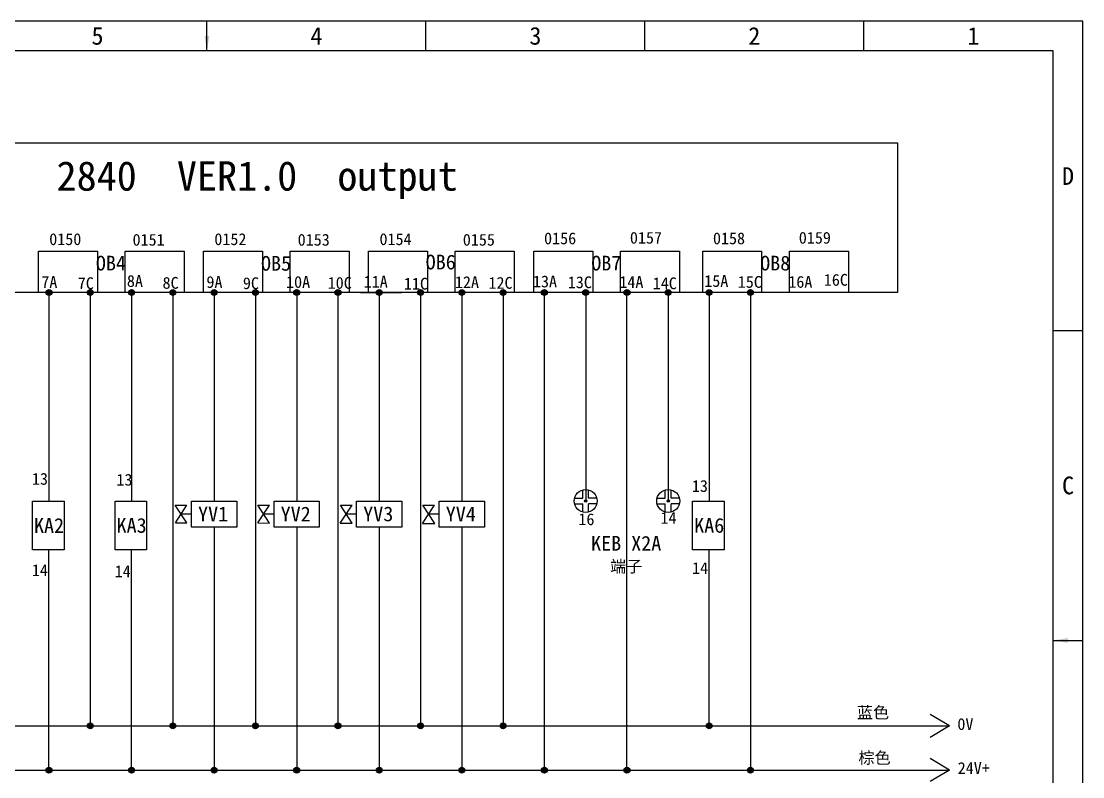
# Model space of a CAD drawing. Header units: millimetres. Extents: x 547 to 2149, y 622 to 1790.
# Drawn here: x 1641.7 to 1821.7, y 1184.2 to 1312.4 of the extents above; entities that cross this region are included whole.
import ezdxf

# ---------------------------------------------------------------- set-up
doc = ezdxf.new("R2010")
doc.units = ezdxf.units.MM
doc.linetypes.add('ACAD_ISO02W100', pattern=[15, 12, -3])
for name, color, linetype in [('中文标注', 3, 'Continuous'), ('仅图框使用', 7, 'Continuous'), ('元器件与线路', 7, 'Continuous'), ('英文数字标注', 3, 'Continuous'), ('虚线', 7, 'ACAD_ISO02W100')]:
    doc.layers.add(name, color=color, linetype=linetype)
doc.styles.get("Standard").update_dxf_attribs({"font": 'txt', "bigfont": 'gbcbig.shx'})
doc.dimstyles.new('ISO-25', dxfattribs={"dimtxt": 2.5, "dimasz": 2.5, "dimexe": 1.25, "dimexo": 0.625, "dimtad": 1, "dimtxsty": 'Standard', "dimcen": 2.5, "dimadec": 0, "dimazin": 0, "dimtfac": 1, "dimtmove": 0, "dimatfit": 3, "dimfxl": 0, "dimarcsym": 0})

msp = doc.modelspace()

# ---------------------------------------------------------------- hatches: boundary and pattern name
at = {"layer": '中文标注'}
h = msp.add_hatch(color=0, dxfattribs=at)
h.paths.add_polyline_path([(1646.39, 1266.88), (1646.39, 1266.38), (1646.89, 1266.38, 0.414214)])
h.paths.add_polyline_path([(1646.39, 1266.88, 0.414214), (1645.89, 1266.38), (1646.39, 1266.38)])
h.paths.add_polyline_path([(1645.89, 1266.38, 1), (1646.89, 1266.38), (1646.89, 1266.38)])
h = msp.add_hatch(color=0, dxfattribs=at)
h.paths.add_polyline_path([(1653.39, 1266.88), (1653.39, 1266.38), (1653.89, 1266.38, 0.414214)])
h.paths.add_polyline_path([(1653.39, 1266.88, 0.414214), (1652.89, 1266.38), (1653.39, 1266.38)])
h.paths.add_polyline_path([(1652.89, 1266.38, 1), (1653.89, 1266.38), (1653.89, 1266.38)])
h = msp.add_hatch(color=0, dxfattribs=at)
h.paths.add_polyline_path([(1660.39, 1266.88), (1660.39, 1266.38), (1660.89, 1266.38, 0.414214)])
h.paths.add_polyline_path([(1660.39, 1266.88, 0.414214), (1659.89, 1266.38), (1660.39, 1266.38)])
h.paths.add_polyline_path([(1659.89, 1266.38, 1), (1660.89, 1266.38), (1660.89, 1266.38)])
h = msp.add_hatch(color=0, dxfattribs=at)
h.paths.add_polyline_path([(1667.39, 1266.88), (1667.39, 1266.38), (1667.89, 1266.38, 0.414214)])
h.paths.add_polyline_path([(1667.39, 1266.88, 0.414214), (1666.89, 1266.38), (1667.39, 1266.38)])
h.paths.add_polyline_path([(1666.89, 1266.38, 1), (1667.89, 1266.38), (1667.89, 1266.38)])
h = msp.add_hatch(color=0, dxfattribs=at)
h.paths.add_polyline_path([(1674.39, 1266.88), (1674.39, 1266.38), (1674.89, 1266.38, 0.414214)])
h.paths.add_polyline_path([(1674.39, 1266.88, 0.414214), (1673.89, 1266.38), (1674.39, 1266.38)])
h.paths.add_polyline_path([(1673.89, 1266.38, 1), (1674.89, 1266.38), (1674.89, 1266.38)])
h = msp.add_hatch(color=0, dxfattribs=at)
h.paths.add_polyline_path([(1681.39, 1266.88), (1681.39, 1266.38), (1681.89, 1266.38, 0.414214)])
h.paths.add_polyline_path([(1681.39, 1266.88, 0.414214), (1680.89, 1266.38), (1681.39, 1266.38)])
h.paths.add_polyline_path([(1680.89, 1266.38, 1), (1681.89, 1266.38), (1681.89, 1266.38)])
h = msp.add_hatch(color=0, dxfattribs=at)
h.paths.add_polyline_path([(1688.39, 1266.88), (1688.39, 1266.38), (1688.89, 1266.38, 0.414214)])
h.paths.add_polyline_path([(1688.39, 1266.88, 0.414214), (1687.89, 1266.38), (1688.39, 1266.38)])
h.paths.add_polyline_path([(1687.89, 1266.38, 1), (1688.89, 1266.38), (1688.89, 1266.38)])
h = msp.add_hatch(color=0, dxfattribs=at)
h.paths.add_polyline_path([(1695.39, 1266.88), (1695.39, 1266.38), (1695.89, 1266.38, 0.414214)])
h.paths.add_polyline_path([(1695.39, 1266.88, 0.414214), (1694.89, 1266.38), (1695.39, 1266.38)])
h.paths.add_polyline_path([(1694.89, 1266.38, 1), (1695.89, 1266.38), (1695.89, 1266.38)])
h = msp.add_hatch(color=0, dxfattribs=at)
h.paths.add_polyline_path([(1702.39, 1266.88), (1702.39, 1266.38), (1702.89, 1266.38, 0.414214)])
h.paths.add_polyline_path([(1702.39, 1266.88, 0.414214), (1701.89, 1266.38), (1702.39, 1266.38)])
h.paths.add_polyline_path([(1701.89, 1266.38, 1), (1702.89, 1266.38), (1702.89, 1266.38)])
h = msp.add_hatch(color=0, dxfattribs=at)
h.paths.add_polyline_path([(1709.39, 1266.88), (1709.39, 1266.38), (1709.89, 1266.38, 0.414214)])
h.paths.add_polyline_path([(1709.39, 1266.88, 0.414214), (1708.89, 1266.38), (1709.39, 1266.38)])
h.paths.add_polyline_path([(1708.89, 1266.38, 1), (1709.89, 1266.38), (1709.89, 1266.38)])
h = msp.add_hatch(color=0, dxfattribs=at)
h.paths.add_polyline_path([(1716.39, 1266.88), (1716.39, 1266.38), (1716.89, 1266.38, 0.414214)])
h.paths.add_polyline_path([(1716.39, 1266.88, 0.414214), (1715.89, 1266.38), (1716.39, 1266.38)])
h.paths.add_polyline_path([(1715.89, 1266.38, 1), (1716.89, 1266.38), (1716.89, 1266.38)])
h = msp.add_hatch(color=0, dxfattribs=at)
h.paths.add_polyline_path([(1723.39, 1266.88), (1723.39, 1266.38), (1723.89, 1266.38, 0.414214)])
h.paths.add_polyline_path([(1723.39, 1266.88, 0.414214), (1722.89, 1266.38), (1723.39, 1266.38)])
h.paths.add_polyline_path([(1722.89, 1266.38, 1), (1723.89, 1266.38), (1723.89, 1266.38)])
h = msp.add_hatch(color=0, dxfattribs=at)
h.paths.add_polyline_path([(1730.39, 1266.88), (1730.39, 1266.38), (1730.89, 1266.38, 0.414214)])
h.paths.add_polyline_path([(1730.39, 1266.88, 0.414214), (1729.89, 1266.38), (1730.39, 1266.38)])
h.paths.add_polyline_path([(1729.89, 1266.38, 1), (1730.89, 1266.38), (1730.89, 1266.38)])
h = msp.add_hatch(color=0, dxfattribs=at)
h.paths.add_polyline_path([(1737.39, 1266.88), (1737.39, 1266.38), (1737.89, 1266.38, 0.414214)])
h.paths.add_polyline_path([(1737.39, 1266.88, 0.414214), (1736.89, 1266.38), (1737.39, 1266.38)])
h.paths.add_polyline_path([(1736.89, 1266.38, 1), (1737.89, 1266.38), (1737.89, 1266.38)])
h = msp.add_hatch(color=0, dxfattribs=at)
h.paths.add_polyline_path([(1744.39, 1266.88), (1744.39, 1266.38), (1744.89, 1266.38, 0.414214)])
h.paths.add_polyline_path([(1744.39, 1266.88, 0.414214), (1743.89, 1266.38), (1744.39, 1266.38)])
h.paths.add_polyline_path([(1743.89, 1266.38, 1), (1744.89, 1266.38), (1744.89, 1266.38)])
h = msp.add_hatch(color=0, dxfattribs=at)
h.paths.add_polyline_path([(1751.39, 1266.88), (1751.39, 1266.38), (1751.89, 1266.38, 0.414214)])
h.paths.add_polyline_path([(1751.39, 1266.88, 0.414214), (1750.89, 1266.38), (1751.39, 1266.38)])
h.paths.add_polyline_path([(1750.89, 1266.38, 1), (1751.89, 1266.38), (1751.89, 1266.38)])
h = msp.add_hatch(color=0, dxfattribs=at)
h.paths.add_polyline_path([(1758.33, 1266.88), (1758.33, 1266.38), (1758.83, 1266.38, 0.414214)])
h.paths.add_polyline_path([(1758.33, 1266.88, 0.414214), (1757.83, 1266.38), (1758.33, 1266.38)])
h.paths.add_polyline_path([(1757.83, 1266.38, 1), (1758.83, 1266.38), (1758.83, 1266.38)])
h = msp.add_hatch(color=0, dxfattribs=at)
h.paths.add_polyline_path([(1765.33, 1266.88), (1765.33, 1266.38), (1765.83, 1266.38, 0.414214)])
h.paths.add_polyline_path([(1765.33, 1266.88, 0.414214), (1764.83, 1266.38), (1765.33, 1266.38)])
h.paths.add_polyline_path([(1764.83, 1266.38, 1), (1765.83, 1266.38), (1765.83, 1266.38)])
h = msp.add_hatch(color=0, dxfattribs=at)
h.paths.add_polyline_path([(1653.39, 1193.38), (1653.39, 1192.88), (1653.89, 1192.88, 0.414214)])
h.paths.add_polyline_path([(1653.39, 1193.38, 0.414214), (1652.89, 1192.88), (1653.39, 1192.88)])
h.paths.add_polyline_path([(1653.89, 1192.88), (1653.89, 1192.88), (1652.89, 1192.88, 1)])
h = msp.add_hatch(color=0, dxfattribs=at)
h.paths.add_polyline_path([(1667.39, 1193.38), (1667.39, 1192.88), (1667.89, 1192.88, 0.414214)])
h.paths.add_polyline_path([(1667.39, 1193.38, 0.414214), (1666.89, 1192.88), (1667.39, 1192.88)])
h.paths.add_polyline_path([(1667.89, 1192.88), (1667.89, 1192.88), (1666.89, 1192.88, 1)])
h = msp.add_hatch(color=0, dxfattribs=at)
h.paths.add_polyline_path([(1681.39, 1193.38), (1681.39, 1192.88), (1681.89, 1192.88, 0.414214)])
h.paths.add_polyline_path([(1681.39, 1193.38, 0.414214), (1680.89, 1192.88), (1681.39, 1192.88)])
h.paths.add_polyline_path([(1681.89, 1192.88), (1681.89, 1192.88), (1680.89, 1192.88, 1)])
h = msp.add_hatch(color=0, dxfattribs=at)
h.paths.add_polyline_path([(1695.39, 1193.38), (1695.39, 1192.88), (1695.89, 1192.88, 0.414214)])
h.paths.add_polyline_path([(1695.39, 1193.38, 0.414214), (1694.89, 1192.88), (1695.39, 1192.88)])
h.paths.add_polyline_path([(1695.89, 1192.88), (1695.89, 1192.88), (1694.89, 1192.88, 1)])
h = msp.add_hatch(color=0, dxfattribs=at)
h.paths.add_polyline_path([(1709.39, 1193.38), (1709.39, 1192.88), (1709.89, 1192.88, 0.414214)])
h.paths.add_polyline_path([(1709.39, 1193.38, 0.414214), (1708.89, 1192.88), (1709.39, 1192.88)])
h.paths.add_polyline_path([(1709.89, 1192.88), (1709.89, 1192.88), (1708.89, 1192.88, 1)])
h = msp.add_hatch(color=0, dxfattribs=at)
h.paths.add_polyline_path([(1723.39, 1193.38), (1723.39, 1192.88), (1723.89, 1192.88, 0.414214)])
h.paths.add_polyline_path([(1723.39, 1193.38, 0.414214), (1722.89, 1192.88), (1723.39, 1192.88)])
h.paths.add_polyline_path([(1723.89, 1192.88), (1723.89, 1192.88), (1722.89, 1192.88, 1)])
h = msp.add_hatch(color=0, dxfattribs=at)
h.paths.add_polyline_path([(1758.33, 1193.38), (1758.33, 1192.88), (1758.83, 1192.88, 0.414214)])
h.paths.add_polyline_path([(1758.33, 1193.38, 0.414214), (1757.83, 1192.88), (1758.33, 1192.88)])
h.paths.add_polyline_path([(1758.83, 1192.88), (1758.83, 1192.88), (1757.83, 1192.88, 1)])
h = msp.add_hatch(color=0, dxfattribs=at)
h.paths.add_polyline_path([(1646.39, 1185.88), (1646.39, 1185.38), (1646.89, 1185.38, 0.414214)])
h.paths.add_polyline_path([(1646.39, 1185.88, 0.414214), (1645.89, 1185.38), (1646.39, 1185.38)])
h.paths.add_polyline_path([(1646.89, 1185.38), (1646.89, 1185.38), (1645.89, 1185.38, 1)])
h = msp.add_hatch(color=0, dxfattribs=at)
h.paths.add_polyline_path([(1660.39, 1185.88), (1660.39, 1185.38), (1660.89, 1185.38, 0.414214)])
h.paths.add_polyline_path([(1660.39, 1185.88, 0.414214), (1659.89, 1185.38), (1660.39, 1185.38)])
h.paths.add_polyline_path([(1660.89, 1185.38), (1660.89, 1185.38), (1659.89, 1185.38, 1)])
h = msp.add_hatch(color=0, dxfattribs=at)
h.paths.add_polyline_path([(1674.39, 1185.88), (1674.39, 1185.38), (1674.89, 1185.38, 0.414214)])
h.paths.add_polyline_path([(1674.39, 1185.88, 0.414214), (1673.89, 1185.38), (1674.39, 1185.38)])
h.paths.add_polyline_path([(1674.89, 1185.38), (1674.89, 1185.38), (1673.89, 1185.38, 1)])
h = msp.add_hatch(color=0, dxfattribs=at)
h.paths.add_polyline_path([(1688.39, 1185.88), (1688.39, 1185.38), (1688.89, 1185.38, 0.414214)])
h.paths.add_polyline_path([(1688.39, 1185.88, 0.414214), (1687.89, 1185.38), (1688.39, 1185.38)])
h.paths.add_polyline_path([(1688.89, 1185.38), (1688.89, 1185.38), (1687.89, 1185.38, 1)])
h = msp.add_hatch(color=0, dxfattribs=at)
h.paths.add_polyline_path([(1702.39, 1185.88), (1702.39, 1185.38), (1702.89, 1185.38, 0.414214)])
h.paths.add_polyline_path([(1702.39, 1185.88, 0.414214), (1701.89, 1185.38), (1702.39, 1185.38)])
h.paths.add_polyline_path([(1702.89, 1185.38), (1702.89, 1185.38), (1701.89, 1185.38, 1)])
h = msp.add_hatch(color=0, dxfattribs=at)
h.paths.add_polyline_path([(1716.39, 1185.88), (1716.39, 1185.38), (1716.89, 1185.38, 0.414214)])
h.paths.add_polyline_path([(1716.39, 1185.88, 0.414214), (1715.89, 1185.38), (1716.39, 1185.38)])
h.paths.add_polyline_path([(1716.89, 1185.38), (1716.89, 1185.38), (1715.89, 1185.38, 1)])
h = msp.add_hatch(color=0, dxfattribs=at)
h.paths.add_polyline_path([(1730.39, 1185.88), (1730.39, 1185.38), (1730.89, 1185.38, 0.414214)])
h.paths.add_polyline_path([(1730.39, 1185.88, 0.414214), (1729.89, 1185.38), (1730.39, 1185.38)])
h.paths.add_polyline_path([(1730.89, 1185.38), (1730.89, 1185.38), (1729.89, 1185.38, 1)])
h = msp.add_hatch(color=0, dxfattribs=at)
h.paths.add_polyline_path([(1744.39, 1185.88), (1744.39, 1185.38), (1744.89, 1185.38, 0.414214)])
h.paths.add_polyline_path([(1744.39, 1185.88, 0.414214), (1743.89, 1185.38), (1744.39, 1185.38)])
h.paths.add_polyline_path([(1744.89, 1185.38), (1744.89, 1185.38), (1743.89, 1185.38, 1)])
h = msp.add_hatch(color=0, dxfattribs=at)
h.paths.add_polyline_path([(1765.33, 1185.88), (1765.33, 1185.38), (1765.83, 1185.38, 0.414214)])
h.paths.add_polyline_path([(1765.33, 1185.88, 0.414214), (1764.83, 1185.38), (1765.33, 1185.38)])
h.paths.add_polyline_path([(1765.83, 1185.38), (1765.83, 1185.38), (1764.83, 1185.38, 1)])
at = {"layer": '元器件与线路'}
h = msp.add_hatch(color=256, dxfattribs=at)
h.set_gradient(color1=(255, 255, 255), one_color=1, tint=1)
h.paths.add_polyline_path([(1737.19, 1231.02, 1), (1737.59, 1231.02, 1)])
h = msp.add_hatch(color=256, dxfattribs=at)
h.set_gradient(color1=(255, 255, 255), one_color=1, tint=1)
h.paths.add_polyline_path([(1751.19, 1231.02, 1), (1751.59, 1231.02, 1)])

# ---------------------------------------------------------------- linework, layer by layer
at = {"layer": '仅图框使用'}
for p, q in [((1821.68, 1312.38), (1524.68, 1312.38)), ((1710.3, 1307.38), (1710.3, 1312.38)), ((1747.43, 1307.38), (1747.43, 1312.38)), ((1784.55, 1307.38), (1784.55, 1312.38)), ((1821.68, 1102.38), (1821.68, 1312.38)), ((1816.68, 1307.38), (1529.68, 1307.38)), ((1816.68, 1107.38), (1816.68, 1307.38)), ((1821.68, 1259.88), (1816.68, 1259.88))]:
    msp.add_line(p, q, dxfattribs=at)
at = {"layer": '元器件与线路'}
for p, q in [((1646.39, 1266.38), (1646.39, 1231.01)), ((1653.39, 1266.38), (1653.39, 1192.88)), ((1660.39, 1266.38), (1660.39, 1231.01)), ((1667.39, 1266.38), (1667.39, 1192.88)), ((1674.39, 1266.38), (1674.39, 1231.01)), ((1681.39, 1266.38), (1681.39, 1192.88)), ((1688.39, 1266.38), (1688.39, 1231.01)), ((1695.39, 1266.38), (1695.39, 1192.88)), ((1699.19, 1266.38), (1706.19, 1266.38)), ((1700.59, 1266.38), (1702.39, 1266.38)), ((1702.39, 1266.38), (1702.39, 1231.01)), ((1709.39, 1266.38), (1709.39, 1192.88)), ((1716.39, 1266.38), (1716.39, 1231.01)), ((1723.39, 1266.38), (1723.39, 1192.88)), ((1730.39, 1185.38), (1730.39, 1266.38)), ((1737.39, 1266.38), (1737.39, 1231.01)), ((1744.39, 1185.38), (1744.39, 1266.38)), ((1751.39, 1266.38), (1751.39, 1231.01)), ((1758.33, 1266.38), (1758.33, 1231.01)), ((1765.33, 1266.38), (1765.33, 1185.38)), ((1735.51, 1231.52), (1736.89, 1231.52)), ((1736.89, 1231.52), (1736.89, 1232.9)), ((1737.89, 1231.52), (1737.89, 1232.9)), ((1739.27, 1231.52), (1737.89, 1231.52)), ((1749.51, 1231.52), (1750.89, 1231.52)), ((1750.89, 1231.52), (1750.89, 1232.9)), ((1751.89, 1231.52), (1751.89, 1232.9)), ((1753.27, 1231.52), (1751.89, 1231.52)), ((1669.75, 1227.32), (1667.8, 1230.33)), ((1667.8, 1230.33), (1669.78, 1230.33)), ((1667.83, 1227.33), (1669.78, 1230.33)), ((1683.77, 1227.28), (1681.8, 1230.33)), ((1681.8, 1227.29), (1683.78, 1230.33)), ((1681.8, 1230.33), (1683.78, 1230.33)), ((1695.77, 1227.24), (1697.78, 1230.33)), ((1697.8, 1227.23), (1695.8, 1230.33)), ((1695.8, 1230.33), (1697.78, 1230.33)), ((1709.75, 1227.2), (1711.78, 1230.33)), ((1711.83, 1227.19), (1709.8, 1230.33)), ((1709.8, 1230.33), (1711.78, 1230.33)), ((1735.51, 1230.51), (1736.89, 1230.51)), ((1736.89, 1229.14), (1736.89, 1230.51)), ((1739.27, 1230.51), (1737.89, 1230.51)), ((1737.89, 1229.14), (1737.89, 1230.51)), ((1749.51, 1230.51), (1750.89, 1230.51)), ((1750.89, 1229.14), (1750.89, 1230.51)), ((1753.27, 1230.51), (1751.89, 1230.51)), ((1751.89, 1229.14), (1751.89, 1230.51)), ((1667.83, 1227.33), (1669.75, 1227.32)), ((1674.39, 1226.6), (1674.39, 1185.38)), ((1681.8, 1227.29), (1683.77, 1227.28)), ((1688.39, 1226.6), (1688.39, 1185.38)), ((1695.77, 1227.24), (1697.8, 1227.23)), ((1702.39, 1226.6), (1702.39, 1185.38)), ((1709.75, 1227.2), (1711.83, 1227.19)), ((1716.39, 1226.6), (1716.39, 1185.38)), ((1646.39, 1185.38), (1646.39, 1222.71)), ((1660.39, 1185.38), (1660.39, 1222.71)), ((1758.33, 1192.88), (1758.33, 1222.71)), ((1799.07, 1192.88), (1795.82, 1194.83)), ((1566.19, 1192.88), (1799.07, 1192.88)), ((1799.07, 1192.88), (1795.82, 1190.92)), ((1799.07, 1185.38), (1795.82, 1187.33)), ((1566.19, 1185.38), (1799.07, 1185.38)), ((1799.07, 1185.38), (1795.82, 1183.42))]:
    msp.add_line(p, q, dxfattribs=at)
for points in [[(1790.24, 1266.38), (1556.12, 1266.38), (1556.12, 1291.78), (1790.24, 1291.78)], [(1644.59, 1273.38), (1654.59, 1273.38), (1654.59, 1266.38), (1644.59, 1266.38)], [(1659.29, 1273.38), (1669.29, 1273.38), (1669.29, 1266.38), (1659.29, 1266.38)], [(1672.59, 1273.38), (1682.59, 1273.38), (1682.59, 1266.38), (1672.59, 1266.38)], [(1687.29, 1273.38), (1697.29, 1273.38), (1697.29, 1266.38), (1687.29, 1266.38)], [(1700.59, 1273.38), (1710.59, 1273.38), (1710.59, 1266.38), (1700.59, 1266.38)], [(1715.29, 1273.38), (1725.29, 1273.38), (1725.29, 1266.38), (1715.29, 1266.38)], [(1728.59, 1273.38), (1738.59, 1273.38), (1738.59, 1266.38), (1728.59, 1266.38)], [(1743.29, 1273.38), (1753.29, 1273.38), (1753.29, 1266.38), (1743.29, 1266.38)], [(1757.23, 1273.38), (1767.23, 1273.38), (1767.23, 1266.38), (1757.23, 1266.38)], [(1771.93, 1273.38), (1781.93, 1273.38), (1781.93, 1266.38), (1771.93, 1266.38)], [(1643.59, 1231.01), (1648.95, 1231.01), (1648.95, 1222.71), (1643.59, 1222.71)], [(1657.59, 1231.01), (1662.95, 1231.01), (1662.95, 1222.71), (1657.59, 1222.71)], [(1670.55, 1231.01), (1678.23, 1231.01), (1678.23, 1226.6), (1670.55, 1226.6)], [(1684.55, 1231.01), (1692.23, 1231.01), (1692.23, 1226.6), (1684.55, 1226.6)], [(1698.55, 1231.01), (1706.23, 1231.01), (1706.23, 1226.6), (1698.55, 1226.6)], [(1712.55, 1231.01), (1720.23, 1231.01), (1720.23, 1226.6), (1712.55, 1226.6)], [(1755.53, 1231.01), (1760.89, 1231.01), (1760.89, 1222.71), (1755.53, 1222.71)]]:
    msp.add_lwpolyline(points, close=True, dxfattribs=at)
for centre, radius in [((1646.39, 1266.38), 0.5), ((1653.39, 1266.38), 0.5), ((1660.39, 1266.38), 0.5), ((1667.39, 1266.38), 0.5), ((1674.39, 1266.38), 0.5), ((1681.39, 1266.38), 0.5), ((1688.39, 1266.38), 0.5), ((1695.39, 1266.38), 0.5), ((1702.39, 1266.38), 0.5), ((1709.39, 1266.38), 0.5), ((1716.39, 1266.38), 0.5), ((1723.39, 1266.38), 0.5), ((1730.39, 1266.38), 0.5), ((1737.39, 1266.38), 0.5), ((1744.39, 1266.38), 0.5), ((1751.39, 1266.38), 0.5), ((1758.33, 1266.38), 0.5), ((1765.33, 1266.38), 0.5), ((1737.39, 1231.02), 1.95), ((1751.39, 1231.02), 1.95), ((1737.39, 1231.01), 0.2), ((1751.39, 1231.01), 0.2), ((1653.39, 1192.88), 0.5), ((1667.39, 1192.88), 0.5), ((1681.39, 1192.88), 0.5), ((1695.39, 1192.88), 0.5), ((1709.39, 1192.88), 0.5), ((1723.39, 1192.88), 0.5), ((1758.33, 1192.88), 0.5), ((1646.39, 1185.38), 0.5), ((1660.39, 1185.38), 0.5), ((1674.39, 1185.38), 0.5), ((1688.39, 1185.38), 0.5), ((1702.39, 1185.38), 0.5), ((1716.39, 1185.38), 0.5), ((1730.39, 1185.38), 0.5), ((1744.39, 1185.38), 0.5), ((1765.33, 1185.38), 0.5)]:
    msp.add_circle(centre, radius, dxfattribs=at)
at = {"layer": '虚线', "ltscale": 0.3}
for p, q in [((1670.55, 1228.81), (1668.79, 1228.81)), ((1684.55, 1228.81), (1682.79, 1228.81)), ((1698.55, 1228.81), (1696.79, 1228.81)), ((1712.55, 1228.81), (1710.79, 1228.81))]:
    msp.add_line(p, q, dxfattribs=at)

# ---------------------------------------------------------------- texts
at = {"layer": '中文标注', "char_height": 2.5, "attachment_point": 5}
for s, insert, width in [('{\\fSimSun|b0|i0|c134|p2;KEB X2A\\H0.8x;端子}', (1744.26, 1221.9), 12.7803), ('{\\fSimSun|b0|i0|c134|p2;\\H0.8x;蓝色\\Ftxt,gbcbig|c134;\\H1.5x; }', (1786.11, 1195.07), 7.333), ('{\\fSimSun|b0|i0|c134|p2;\\H0.8x;棕色\\Ftxt,gbcbig|c134;\\H1.5x; }', (1786.37, 1187.36), 7.6842)]:
    msp.add_mtext(s, dxfattribs=dict(at, insert=insert, width=width))
at = {"layer": '仅图框使用', "char_height": 3, "attachment_point": 5}
for s, insert, width in [('{\\fSimSun|b0|i0|c134|p2;5}', (1654.62, 1309.88), 37.125), ('{\\fSimSun|b0|i0|c134|p2;4}', (1691.74, 1309.88), 37.125), ('{\\fSimSun|b0|i0|c134|p2;3}', (1728.87, 1309.88), 37.125), ('{\\fSimSun|b0|i0|c134|p2;2}', (1765.99, 1309.88), 37.125), ('{\\fSimSun|b0|i0|c134|p2;1}', (1803.12, 1309.88), 37.125), ('{\\fSimSun|b0|i0|c134|p2;D}', (1819.18, 1286.13), 5), ('{\\fSimSun|b0|i0|c134|p2;C}', (1819.18, 1233.63), 5)]:
    msp.add_mtext(s, dxfattribs=dict(at, insert=insert, width=width))
at = {"layer": '英文数字标注'}
for s, insert, char_height, width, attachment_point in [('{\\fSimSun|b0|i0|c134|p2;REL  2840  VER1.0  output}', (1673.18, 1285.43), 5, 234.1225, 5), ('{\\fSimSun|b0|i0|c134|p2;0150}', (1646.43, 1276.42), 2, 5.9402, 1), ('{\\fSimSun|b0|i0|c134|p2;0151}', (1660.56, 1276.32), 2, 5.9402, 1), ('{\\fSimSun|b0|i0|c134|p2;0152}', (1674.43, 1276.42), 2, 5.9402, 1), ('{\\fSimSun|b0|i0|c134|p2;0153}', (1688.56, 1276.32), 2, 5.9402, 1), ('{\\fSimSun|b0|i0|c134|p2;0154}', (1702.43, 1276.42), 2, 5.9402, 1), ('{\\fSimSun|b0|i0|c134|p2;0155}', (1716.56, 1276.32), 2, 5.9402, 1), ('{\\fSimSun|b0|i0|c134|p2;0156}', (1730.34, 1276.56), 2, 5.9402, 1), ('{\\fSimSun|b0|i0|c134|p2;0157}', (1744.89, 1276.66), 2, 5.9402, 1), ('{\\fSimSun|b0|i0|c134|p2;0158}', (1758.97, 1276.56), 2, 5.9402, 1), ('{\\fSimSun|b0|i0|c134|p2;0159}', (1773.53, 1276.66), 2, 5.9402, 1), ('{\\fSimSun|b0|i0|c134|p2;OB4}', (1654.34, 1272.61), 2.5, 5.9402, 1), ('{\\fSimSun|b0|i0|c134|p2;OB5}', (1682.34, 1272.57), 2.5, 5.9402, 1), ('{\\fSimSun|b0|i0|c134|p2;OB6}', (1710.26, 1272.79), 2.5, 5.9402, 1), ('{\\fSimSun|b0|i0|c134|p2;OB7}', (1738.34, 1272.61), 2.5, 5.9402, 1), ('{\\fSimSun|b0|i0|c134|p2;OB8}', (1766.98, 1272.61), 2.5, 5.9402, 1), ('{\\fSimSun|b0|i0|c134|p2;7A}', (1645.09, 1269.15), 2, 5.9402, 1), ('{\\fSimSun|b0|i0|c134|p2;7C}', (1651.27, 1268.95), 2, 5.9402, 1), ('{\\fSimSun|b0|i0|c134|p2;8A}', (1659.6, 1269.33), 2, 5.9402, 1), ('{\\fSimSun|b0|i0|c134|p2;8C}', (1665.65, 1269.01), 2, 5.9402, 1), ('{\\fSimSun|b0|i0|c134|p2;9A}', (1673.09, 1269.15), 2, 5.9402, 1), ('{\\fSimSun|b0|i0|c134|p2;9C}', (1679.27, 1268.95), 2, 5.9402, 1), ('{\\fSimSun|b0|i0|c134|p2;10A}', (1686.59, 1269.16), 2, 5.9402, 1), ('{\\fSimSun|b0|i0|c134|p2;10C}', (1693.65, 1269.01), 2, 5.9402, 1), ('{\\fSimSun|b0|i0|c134|p2;11A}', (1699.75, 1269.22), 2, 5.9402, 1), ('{\\fSimSun|b0|i0|c134|p2;12A}', (1715.22, 1269.13), 2, 5.9402, 1), ('{\\fSimSun|b0|i0|c134|p2;12C}', (1720.91, 1269.01), 2, 5.9402, 1), ('{\\fSimSun|b0|i0|c134|p2;13A}', (1728.45, 1269.25), 2, 5.9402, 1), ('{\\fSimSun|b0|i0|c134|p2;13C}', (1734.36, 1269.11), 2, 5.9402, 1), ('{\\fSimSun|b0|i0|c134|p2;14A}', (1743.1, 1269.16), 2, 5.9402, 1), ('{\\fSimSun|b0|i0|c134|p2;14C}', (1748.76, 1268.94), 2, 5.9402, 1), ('{\\fSimSun|b0|i0|c134|p2;15A}', (1757.5, 1269.33), 2, 5.9402, 1), ('{\\fSimSun|b0|i0|c134|p2;15C}', (1763.18, 1269.17), 2, 5.9402, 1), ('{\\fSimSun|b0|i0|c134|p2;16A}', (1771.75, 1269.18), 2, 5.9402, 1), ('{\\fSimSun|b0|i0|c134|p2;16C}', (1777.77, 1269.52), 2, 5.9402, 1), ('{\\fSimSun|b0|i0|c134|p2;11C}', (1706.57, 1268.88), 2, 5.9402, 1), ('{\\fSimSun|b0|i0|c134|p2;13}', (1644.86, 1234.76), 2, 5.9402, 5), ('{\\fSimSun|b0|i0|c134|p2;13}', (1657.83, 1235.62), 2, 5.9402, 1), ('{\\fSimSun|b0|i0|c134|p2;13}', (1756.76, 1234.56), 2, 5.9402, 2), ('{\\fSimSun|b0|i0|c134|p2;YV1}', (1674.22, 1228.81), 2.5, 7.3348, 5), ('{\\fSimSun|b0|i0|c134|p2;YV2}', (1688.22, 1228.81), 2.5, 7.3348, 5), ('{\\fSimSun|b0|i0|c134|p2;YV3}', (1702.22, 1228.81), 2.5, 7.3348, 5), ('{\\fSimSun|b0|i0|c134|p2;YV4}', (1716.22, 1228.81), 2.5, 7.3348, 5), ('{\\fSimSun|b0|i0|c134|p2;KA2}', (1646.4, 1226.86), 2.5, 5.1128, 5), ('{\\fSimSun|b0|i0|c134|p2;KA3}', (1660.4, 1226.86), 2.5, 5.1128, 5), ('{\\fSimSun|b0|i0|c134|p2;16}', (1736.16, 1228.92), 2, 5.9402, 1), ('{\\fSimSun|b0|i0|c134|p2;14}', (1751.44, 1228.16), 2, 5.9402, 5), ('{\\fSimSun|b0|i0|c134|p2;KA6}', (1758.34, 1226.86), 2.5, 5.1128, 5), ('{\\fSimSun|b0|i0|c134|p2;14}', (1755.43, 1220.64), 2, 5.9402, 1), ('{\\fSimSun|b0|i0|c134|p2;14}', (1644.85, 1219.28), 2, 5.9402, 5), ('{\\fSimSun|b0|i0|c134|p2;14}', (1657.53, 1220.09), 2, 5.9402, 1), ('{\\fSimSun|b0|i0|c134|p2;0V}', (1801.78, 1193.17), 2, 5.9402, 5), ('{\\fSimSun|b0|i0|c134|p2;24V+}', (1803.19, 1185.73), 2, 5.9402, 5)]:
    msp.add_mtext(s, dxfattribs=dict(at, insert=insert, char_height=char_height, width=width, attachment_point=attachment_point))

# ---------------------------------------------------------------- leaders
at = {"layer": '仅图框使用'}
for points in [[(1673.18, 1307.38), (1673.18, 1312.38)], [(1816.68, 1207.38), (1821.68, 1207.38)]]:
    msp.add_leader(points, dimstyle='ISO-25', override={"dimgap": 0.625, "dimtad": 0}, dxfattribs=at)

doc.saveas('drawing.dxf')
